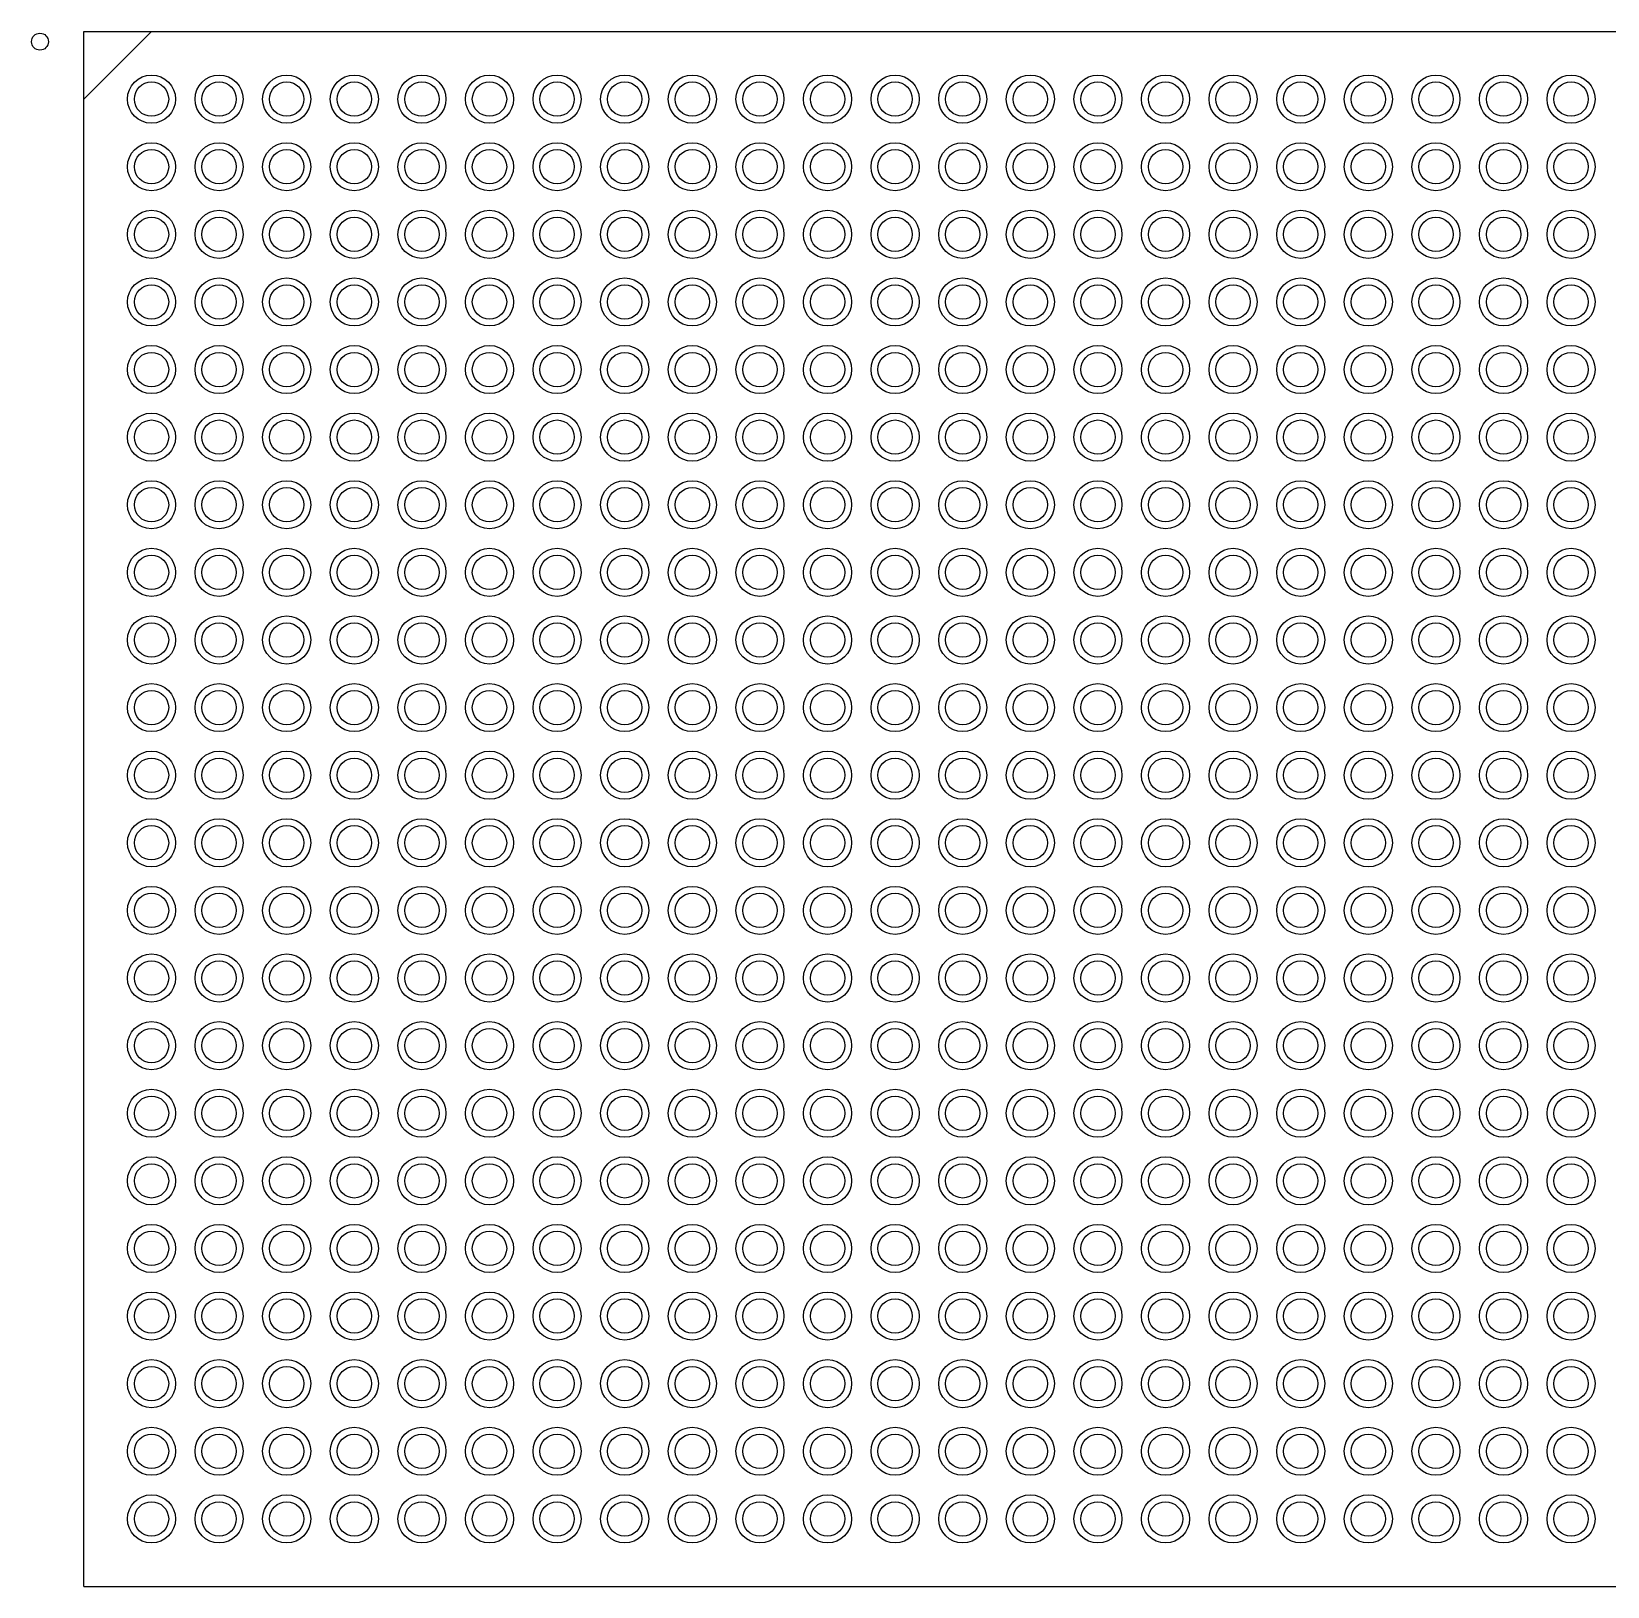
# Model space of a CAD drawing. Header units: millimetres. Extents: x -1 to 143, y -1 to 92.
# Drawn here: x 67.73 to 91.05, y 32.95 to 55.95 of the extents above; entities that cross this region are included whole.
import ezdxf

# ---------------------------------------------------------------- set-up
doc = ezdxf.new("R2010")
doc.units = ezdxf.units.MM
for name, color, linetype in [('TopLayer', 1, 'Continuous'), ('TopOverlay', 2, 'Continuous'), ('TopPaste', 8, 'Continuous'), ('TopSolder', 216, 'Continuous')]:
    doc.layers.add(name, color=color, linetype=linetype)

msp = doc.modelspace()

# ---------------------------------------------------------------- linework, layer by layer
at = {"layer": 'TopLayer'}
for centre in [(69.509894, 54.950106), (70.509892, 54.950106), (71.50989, 54.950106), (72.509888, 54.950106), (73.509886, 54.950106), (74.509884, 54.950106), (75.509882, 54.950106), (76.50988, 54.950106), (77.509878, 54.950106), (78.509876, 54.950106), (79.510128, 54.950106), (80.510126, 54.950106), (81.510124, 54.950106), (82.510122, 54.950106), (83.51012, 54.950106), (84.510118, 54.950106), (85.510116, 54.950106), (86.510114, 54.950106), (87.510112, 54.950106), (88.51011, 54.950106), (89.510108, 54.950106), (90.510106, 54.950106), (69.509894, 53.950108), (70.509892, 53.950108), (71.50989, 53.950108), (72.509888, 53.950108), (73.509886, 53.950108), (74.509884, 53.950108), (75.509882, 53.950108), (76.50988, 53.950108), (77.509878, 53.950108), (78.509876, 53.950108), (79.510128, 53.950108), (80.510126, 53.950108), (81.510124, 53.950108), (82.510122, 53.950108), (83.51012, 53.950108), (84.510118, 53.950108), (85.510116, 53.950108), (86.510114, 53.950108), (87.510112, 53.950108), (88.51011, 53.950108), (89.510108, 53.950108), (90.510106, 53.950108), (69.509894, 52.95011), (70.509892, 52.95011), (71.50989, 52.95011), (72.509888, 52.95011), (73.509886, 52.95011), (74.509884, 52.95011), (75.509882, 52.95011), (76.50988, 52.95011), (77.509878, 52.95011), (78.509876, 52.95011), (79.510128, 52.95011), (80.510126, 52.95011), (81.510124, 52.95011), (82.510122, 52.95011), (83.51012, 52.95011), (84.510118, 52.95011), (85.510116, 52.95011), (86.510114, 52.95011), (87.510112, 52.95011), (88.51011, 52.95011), (89.510108, 52.95011), (90.510106, 52.95011), (69.509894, 51.950112), (70.509892, 51.950112), (71.50989, 51.950112), (72.509888, 51.950112), (73.509886, 51.950112), (74.509884, 51.950112), (75.509882, 51.950112), (76.50988, 51.950112), (77.509878, 51.950112), (78.509876, 51.950112), (79.510128, 51.950112), (80.510126, 51.950112), (81.510124, 51.950112), (82.510122, 51.950112), (83.51012, 51.950112), (84.510118, 51.950112), (85.510116, 51.950112), (86.510114, 51.950112), (87.510112, 51.950112), (88.51011, 51.950112), (89.510108, 51.950112), (90.510106, 51.950112), (69.509894, 50.950114), (70.509892, 50.950114), (71.50989, 50.950114), (72.509888, 50.950114), (73.509886, 50.950114), (74.509884, 50.950114), (75.509882, 50.950114), (76.50988, 50.950114), (77.509878, 50.950114), (78.509876, 50.950114), (79.510128, 50.950114), (80.510126, 50.950114), (81.510124, 50.950114), (82.510122, 50.950114), (83.51012, 50.950114), (84.510118, 50.950114), (85.510116, 50.950114), (86.510114, 50.950114), (87.510112, 50.950114), (88.51011, 50.950114), (89.510108, 50.950114), (90.510106, 50.950114), (69.509894, 49.950116), (70.509892, 49.950116), (71.50989, 49.950116), (72.509888, 49.950116), (73.509886, 49.950116), (74.509884, 49.950116), (75.509882, 49.950116), (76.50988, 49.950116), (77.509878, 49.950116), (78.509876, 49.950116), (79.510128, 49.950116), (80.510126, 49.950116), (81.510124, 49.950116), (82.510122, 49.950116), (83.51012, 49.950116), (84.510118, 49.950116), (85.510116, 49.950116), (86.510114, 49.950116), (87.510112, 49.950116), (88.51011, 49.950116), (89.510108, 49.950116), (90.510106, 49.950116), (69.509894, 48.950118), (70.509892, 48.950118), (71.50989, 48.950118), (72.509888, 48.950118), (73.509886, 48.950118), (74.509884, 48.950118), (75.509882, 48.950118), (76.50988, 48.950118), (77.509878, 48.950118), (78.509876, 48.950118), (79.510128, 48.950118), (80.510126, 48.950118), (81.510124, 48.950118), (82.510122, 48.950118), (83.51012, 48.950118), (84.510118, 48.950118), (85.510116, 48.950118), (86.510114, 48.950118), (87.510112, 48.950118), (88.51011, 48.950118), (89.510108, 48.950118), (90.510106, 48.950118), (69.509894, 47.95012), (70.509892, 47.95012), (71.50989, 47.95012), (72.509888, 47.95012), (73.509886, 47.95012), (74.509884, 47.95012), (75.509882, 47.95012), (76.50988, 47.95012), (77.509878, 47.95012), (78.509876, 47.95012), (79.510128, 47.95012), (80.510126, 47.95012), (81.510124, 47.95012), (82.510122, 47.95012), (83.51012, 47.95012), (84.510118, 47.95012), (85.510116, 47.95012), (86.510114, 47.95012), (87.510112, 47.95012), (88.51011, 47.95012), (89.510108, 47.95012), (90.510106, 47.95012), (69.509894, 46.950122), (70.509892, 46.950122), (71.50989, 46.950122), (72.509888, 46.950122), (73.509886, 46.950122), (74.509884, 46.950122), (75.509882, 46.950122), (76.50988, 46.950122), (77.509878, 46.950122), (78.509876, 46.950122), (79.510128, 46.950122), (80.510126, 46.950122), (81.510124, 46.950122), (82.510122, 46.950122), (83.51012, 46.950122), (84.510118, 46.950122), (85.510116, 46.950122), (86.510114, 46.950122), (87.510112, 46.950122), (88.51011, 46.950122), (89.510108, 46.950122), (90.510106, 46.950122), (69.509894, 45.950124), (70.509892, 45.950124), (71.50989, 45.950124), (72.509888, 45.950124), (73.509886, 45.950124), (74.509884, 45.950124), (75.509882, 45.950124), (76.50988, 45.950124), (77.509878, 45.950124), (78.509876, 45.950124), (79.510128, 45.950124), (80.510126, 45.950124), (81.510124, 45.950124), (82.510122, 45.950124), (83.51012, 45.950124), (84.510118, 45.950124), (85.510116, 45.950124), (86.510114, 45.950124), (87.510112, 45.950124), (88.51011, 45.950124), (89.510108, 45.950124), (90.510106, 45.950124), (69.509894, 44.949872), (70.509892, 44.949872), (71.50989, 44.949872), (72.509888, 44.949872), (73.509886, 44.949872), (74.509884, 44.949872), (75.509882, 44.949872), (76.50988, 44.949872), (77.509878, 44.949872), (78.509876, 44.949872), (79.510128, 44.949872), (80.510126, 44.949872), (81.510124, 44.949872), (82.510122, 44.949872), (83.51012, 44.949872), (84.510118, 44.949872), (85.510116, 44.949872), (86.510114, 44.949872), (87.510112, 44.949872), (88.51011, 44.949872), (89.510108, 44.949872), (90.510106, 44.949872), (69.509894, 43.949874), (70.509892, 43.949874), (71.50989, 43.949874), (72.509888, 43.949874), (73.509886, 43.949874), (74.509884, 43.949874), (75.509882, 43.949874), (76.50988, 43.949874), (77.509878, 43.949874), (78.509876, 43.949874), (79.510128, 43.949874), (80.510126, 43.949874), (81.510124, 43.949874), (82.510122, 43.949874), (83.51012, 43.949874), (84.510118, 43.949874), (85.510116, 43.949874), (86.510114, 43.949874), (87.510112, 43.949874), (88.51011, 43.949874), (89.510108, 43.949874), (90.510106, 43.949874), (69.509894, 42.949876), (70.509892, 42.949876), (71.50989, 42.949876), (72.509888, 42.949876), (73.509886, 42.949876), (74.509884, 42.949876), (75.509882, 42.949876), (76.50988, 42.949876), (77.509878, 42.949876), (78.509876, 42.949876), (79.510128, 42.949876), (80.510126, 42.949876), (81.510124, 42.949876), (82.510122, 42.949876), (83.51012, 42.949876), (84.510118, 42.949876), (85.510116, 42.949876), (86.510114, 42.949876), (87.510112, 42.949876), (88.51011, 42.949876), (89.510108, 42.949876), (90.510106, 42.949876), (69.509894, 41.949878), (70.509892, 41.949878), (71.50989, 41.949878), (72.509888, 41.949878), (73.509886, 41.949878), (74.509884, 41.949878), (75.509882, 41.949878), (76.50988, 41.949878), (77.509878, 41.949878), (78.509876, 41.949878), (79.510128, 41.949878), (80.510126, 41.949878), (81.510124, 41.949878), (82.510122, 41.949878), (83.51012, 41.949878), (84.510118, 41.949878), (85.510116, 41.949878), (86.510114, 41.949878), (87.510112, 41.949878), (88.51011, 41.949878), (89.510108, 41.949878), (90.510106, 41.949878), (69.509894, 40.94988), (70.509892, 40.94988), (71.50989, 40.94988), (72.509888, 40.94988), (73.509886, 40.94988), (74.509884, 40.94988), (75.509882, 40.94988), (76.50988, 40.94988), (77.509878, 40.94988), (78.509876, 40.94988), (79.510128, 40.94988), (80.510126, 40.94988), (81.510124, 40.94988), (82.510122, 40.94988), (83.51012, 40.94988), (84.510118, 40.94988), (85.510116, 40.94988), (86.510114, 40.94988), (87.510112, 40.94988), (88.51011, 40.94988), (89.510108, 40.94988), (90.510106, 40.94988), (69.509894, 39.949882), (70.509892, 39.949882), (71.50989, 39.949882), (72.509888, 39.949882), (73.509886, 39.949882), (74.509884, 39.949882), (75.509882, 39.949882), (76.50988, 39.949882), (77.509878, 39.949882), (78.509876, 39.949882), (79.510128, 39.949882), (80.510126, 39.949882), (81.510124, 39.949882), (82.510122, 39.949882), (83.51012, 39.949882), (84.510118, 39.949882), (85.510116, 39.949882), (86.510114, 39.949882), (87.510112, 39.949882), (88.51011, 39.949882), (89.510108, 39.949882), (90.510106, 39.949882), (69.509894, 38.949884), (70.509892, 38.949884), (71.50989, 38.949884), (72.509888, 38.949884), (73.509886, 38.949884), (74.509884, 38.949884), (75.509882, 38.949884), (76.50988, 38.949884), (77.509878, 38.949884), (78.509876, 38.949884), (79.510128, 38.949884), (80.510126, 38.949884), (81.510124, 38.949884), (82.510122, 38.949884), (83.51012, 38.949884), (84.510118, 38.949884), (85.510116, 38.949884), (86.510114, 38.949884), (87.510112, 38.949884), (88.51011, 38.949884), (89.510108, 38.949884), (90.510106, 38.949884), (69.509894, 37.949886), (70.509892, 37.949886), (71.50989, 37.949886), (72.509888, 37.949886), (73.509886, 37.949886), (74.509884, 37.949886), (75.509882, 37.949886), (76.50988, 37.949886), (77.509878, 37.949886), (78.509876, 37.949886), (79.510128, 37.949886), (80.510126, 37.949886), (81.510124, 37.949886), (82.510122, 37.949886), (83.51012, 37.949886), (84.510118, 37.949886), (85.510116, 37.949886), (86.510114, 37.949886), (87.510112, 37.949886), (88.51011, 37.949886), (89.510108, 37.949886), (90.510106, 37.949886), (69.509894, 36.949888), (70.509892, 36.949888), (71.50989, 36.949888), (72.509888, 36.949888), (73.509886, 36.949888), (74.509884, 36.949888), (75.509882, 36.949888), (76.50988, 36.949888), (77.509878, 36.949888), (78.509876, 36.949888), (79.510128, 36.949888), (80.510126, 36.949888), (81.510124, 36.949888), (82.510122, 36.949888), (83.51012, 36.949888), (84.510118, 36.949888), (85.510116, 36.949888), (86.510114, 36.949888), (87.510112, 36.949888), (88.51011, 36.949888), (89.510108, 36.949888), (90.510106, 36.949888), (69.509894, 35.94989), (70.509892, 35.94989), (71.50989, 35.94989), (72.509888, 35.94989), (73.509886, 35.94989), (74.509884, 35.94989), (75.509882, 35.94989), (76.50988, 35.94989), (77.509878, 35.94989), (78.509876, 35.94989), (79.510128, 35.94989), (80.510126, 35.94989), (81.510124, 35.94989), (82.510122, 35.94989), (83.51012, 35.94989), (84.510118, 35.94989), (85.510116, 35.94989), (86.510114, 35.94989), (87.510112, 35.94989), (88.51011, 35.94989), (89.510108, 35.94989), (90.510106, 35.94989), (69.509894, 34.949892), (70.509892, 34.949892), (71.50989, 34.949892), (72.509888, 34.949892), (73.509886, 34.949892), (74.509884, 34.949892), (75.509882, 34.949892), (76.50988, 34.949892), (77.509878, 34.949892), (78.509876, 34.949892), (79.510128, 34.949892), (80.510126, 34.949892), (81.510124, 34.949892), (82.510122, 34.949892), (83.51012, 34.949892), (84.510118, 34.949892), (85.510116, 34.949892), (86.510114, 34.949892), (87.510112, 34.949892), (88.51011, 34.949892), (89.510108, 34.949892), (90.510106, 34.949892), (69.509894, 33.949894), (70.509892, 33.949894), (71.50989, 33.949894), (72.509888, 33.949894), (73.509886, 33.949894), (74.509884, 33.949894), (75.509882, 33.949894), (76.50988, 33.949894), (77.509878, 33.949894), (78.509876, 33.949894), (79.510128, 33.949894), (80.510126, 33.949894), (81.510124, 33.949894), (82.510122, 33.949894), (83.51012, 33.949894), (84.510118, 33.949894), (85.510116, 33.949894), (86.510114, 33.949894), (87.510112, 33.949894), (88.51011, 33.949894), (89.510108, 33.949894), (90.510106, 33.949894)]:
    msp.add_circle(centre, 0.254, dxfattribs=at)
at = {"layer": 'TopOverlay'}
for p, q in [((68.509896, 54.950106), (69.509894, 55.950104)), ((68.509896, 32.949896), (68.509896, 55.950104)), ((68.509896, 55.950104), (91.510104, 55.950104)), ((68.509896, 32.949896), (91.510104, 32.949896))]:
    msp.add_line(p, q, dxfattribs=at)
msp.add_circle((67.85991, 55.79999), 0.124968, dxfattribs=at)
at = {"layer": 'TopPaste'}
for centre in [(69.509894, 54.950106), (70.509892, 54.950106), (71.50989, 54.950106), (72.509888, 54.950106), (73.509886, 54.950106), (74.509884, 54.950106), (75.509882, 54.950106), (76.50988, 54.950106), (77.509878, 54.950106), (78.509876, 54.950106), (79.510128, 54.950106), (80.510126, 54.950106), (81.510124, 54.950106), (82.510122, 54.950106), (83.51012, 54.950106), (84.510118, 54.950106), (85.510116, 54.950106), (86.510114, 54.950106), (87.510112, 54.950106), (88.51011, 54.950106), (89.510108, 54.950106), (90.510106, 54.950106), (69.509894, 53.950108), (70.509892, 53.950108), (71.50989, 53.950108), (72.509888, 53.950108), (73.509886, 53.950108), (74.509884, 53.950108), (75.509882, 53.950108), (76.50988, 53.950108), (77.509878, 53.950108), (78.509876, 53.950108), (79.510128, 53.950108), (80.510126, 53.950108), (81.510124, 53.950108), (82.510122, 53.950108), (83.51012, 53.950108), (84.510118, 53.950108), (85.510116, 53.950108), (86.510114, 53.950108), (87.510112, 53.950108), (88.51011, 53.950108), (89.510108, 53.950108), (90.510106, 53.950108), (69.509894, 52.95011), (70.509892, 52.95011), (71.50989, 52.95011), (72.509888, 52.95011), (73.509886, 52.95011), (74.509884, 52.95011), (75.509882, 52.95011), (76.50988, 52.95011), (77.509878, 52.95011), (78.509876, 52.95011), (79.510128, 52.95011), (80.510126, 52.95011), (81.510124, 52.95011), (82.510122, 52.95011), (83.51012, 52.95011), (84.510118, 52.95011), (85.510116, 52.95011), (86.510114, 52.95011), (87.510112, 52.95011), (88.51011, 52.95011), (89.510108, 52.95011), (90.510106, 52.95011), (69.509894, 51.950112), (70.509892, 51.950112), (71.50989, 51.950112), (72.509888, 51.950112), (73.509886, 51.950112), (74.509884, 51.950112), (75.509882, 51.950112), (76.50988, 51.950112), (77.509878, 51.950112), (78.509876, 51.950112), (79.510128, 51.950112), (80.510126, 51.950112), (81.510124, 51.950112), (82.510122, 51.950112), (83.51012, 51.950112), (84.510118, 51.950112), (85.510116, 51.950112), (86.510114, 51.950112), (87.510112, 51.950112), (88.51011, 51.950112), (89.510108, 51.950112), (90.510106, 51.950112), (69.509894, 50.950114), (70.509892, 50.950114), (71.50989, 50.950114), (72.509888, 50.950114), (73.509886, 50.950114), (74.509884, 50.950114), (75.509882, 50.950114), (76.50988, 50.950114), (77.509878, 50.950114), (78.509876, 50.950114), (79.510128, 50.950114), (80.510126, 50.950114), (81.510124, 50.950114), (82.510122, 50.950114), (83.51012, 50.950114), (84.510118, 50.950114), (85.510116, 50.950114), (86.510114, 50.950114), (87.510112, 50.950114), (88.51011, 50.950114), (89.510108, 50.950114), (90.510106, 50.950114), (69.509894, 49.950116), (70.509892, 49.950116), (71.50989, 49.950116), (72.509888, 49.950116), (73.509886, 49.950116), (74.509884, 49.950116), (75.509882, 49.950116), (76.50988, 49.950116), (77.509878, 49.950116), (78.509876, 49.950116), (79.510128, 49.950116), (80.510126, 49.950116), (81.510124, 49.950116), (82.510122, 49.950116), (83.51012, 49.950116), (84.510118, 49.950116), (85.510116, 49.950116), (86.510114, 49.950116), (87.510112, 49.950116), (88.51011, 49.950116), (89.510108, 49.950116), (90.510106, 49.950116), (69.509894, 48.950118), (70.509892, 48.950118), (71.50989, 48.950118), (72.509888, 48.950118), (73.509886, 48.950118), (74.509884, 48.950118), (75.509882, 48.950118), (76.50988, 48.950118), (77.509878, 48.950118), (78.509876, 48.950118), (79.510128, 48.950118), (80.510126, 48.950118), (81.510124, 48.950118), (82.510122, 48.950118), (83.51012, 48.950118), (84.510118, 48.950118), (85.510116, 48.950118), (86.510114, 48.950118), (87.510112, 48.950118), (88.51011, 48.950118), (89.510108, 48.950118), (90.510106, 48.950118), (69.509894, 47.95012), (70.509892, 47.95012), (71.50989, 47.95012), (72.509888, 47.95012), (73.509886, 47.95012), (74.509884, 47.95012), (75.509882, 47.95012), (76.50988, 47.95012), (77.509878, 47.95012), (78.509876, 47.95012), (79.510128, 47.95012), (80.510126, 47.95012), (81.510124, 47.95012), (82.510122, 47.95012), (83.51012, 47.95012), (84.510118, 47.95012), (85.510116, 47.95012), (86.510114, 47.95012), (87.510112, 47.95012), (88.51011, 47.95012), (89.510108, 47.95012), (90.510106, 47.95012), (69.509894, 46.950122), (70.509892, 46.950122), (71.50989, 46.950122), (72.509888, 46.950122), (73.509886, 46.950122), (74.509884, 46.950122), (75.509882, 46.950122), (76.50988, 46.950122), (77.509878, 46.950122), (78.509876, 46.950122), (79.510128, 46.950122), (80.510126, 46.950122), (81.510124, 46.950122), (82.510122, 46.950122), (83.51012, 46.950122), (84.510118, 46.950122), (85.510116, 46.950122), (86.510114, 46.950122), (87.510112, 46.950122), (88.51011, 46.950122), (89.510108, 46.950122), (90.510106, 46.950122), (69.509894, 45.950124), (70.509892, 45.950124), (71.50989, 45.950124), (72.509888, 45.950124), (73.509886, 45.950124), (74.509884, 45.950124), (75.509882, 45.950124), (76.50988, 45.950124), (77.509878, 45.950124), (78.509876, 45.950124), (79.510128, 45.950124), (80.510126, 45.950124), (81.510124, 45.950124), (82.510122, 45.950124), (83.51012, 45.950124), (84.510118, 45.950124), (85.510116, 45.950124), (86.510114, 45.950124), (87.510112, 45.950124), (88.51011, 45.950124), (89.510108, 45.950124), (90.510106, 45.950124), (69.509894, 44.949872), (70.509892, 44.949872), (71.50989, 44.949872), (72.509888, 44.949872), (73.509886, 44.949872), (74.509884, 44.949872), (75.509882, 44.949872), (76.50988, 44.949872), (77.509878, 44.949872), (78.509876, 44.949872), (79.510128, 44.949872), (80.510126, 44.949872), (81.510124, 44.949872), (82.510122, 44.949872), (83.51012, 44.949872), (84.510118, 44.949872), (85.510116, 44.949872), (86.510114, 44.949872), (87.510112, 44.949872), (88.51011, 44.949872), (89.510108, 44.949872), (90.510106, 44.949872), (69.509894, 43.949874), (70.509892, 43.949874), (71.50989, 43.949874), (72.509888, 43.949874), (73.509886, 43.949874), (74.509884, 43.949874), (75.509882, 43.949874), (76.50988, 43.949874), (77.509878, 43.949874), (78.509876, 43.949874), (79.510128, 43.949874), (80.510126, 43.949874), (81.510124, 43.949874), (82.510122, 43.949874), (83.51012, 43.949874), (84.510118, 43.949874), (85.510116, 43.949874), (86.510114, 43.949874), (87.510112, 43.949874), (88.51011, 43.949874), (89.510108, 43.949874), (90.510106, 43.949874), (69.509894, 42.949876), (70.509892, 42.949876), (71.50989, 42.949876), (72.509888, 42.949876), (73.509886, 42.949876), (74.509884, 42.949876), (75.509882, 42.949876), (76.50988, 42.949876), (77.509878, 42.949876), (78.509876, 42.949876), (79.510128, 42.949876), (80.510126, 42.949876), (81.510124, 42.949876), (82.510122, 42.949876), (83.51012, 42.949876), (84.510118, 42.949876), (85.510116, 42.949876), (86.510114, 42.949876), (87.510112, 42.949876), (88.51011, 42.949876), (89.510108, 42.949876), (90.510106, 42.949876), (69.509894, 41.949878), (70.509892, 41.949878), (71.50989, 41.949878), (72.509888, 41.949878), (73.509886, 41.949878), (74.509884, 41.949878), (75.509882, 41.949878), (76.50988, 41.949878), (77.509878, 41.949878), (78.509876, 41.949878), (79.510128, 41.949878), (80.510126, 41.949878), (81.510124, 41.949878), (82.510122, 41.949878), (83.51012, 41.949878), (84.510118, 41.949878), (85.510116, 41.949878), (86.510114, 41.949878), (87.510112, 41.949878), (88.51011, 41.949878), (89.510108, 41.949878), (90.510106, 41.949878), (69.509894, 40.94988), (70.509892, 40.94988), (71.50989, 40.94988), (72.509888, 40.94988), (73.509886, 40.94988), (74.509884, 40.94988), (75.509882, 40.94988), (76.50988, 40.94988), (77.509878, 40.94988), (78.509876, 40.94988), (79.510128, 40.94988), (80.510126, 40.94988), (81.510124, 40.94988), (82.510122, 40.94988), (83.51012, 40.94988), (84.510118, 40.94988), (85.510116, 40.94988), (86.510114, 40.94988), (87.510112, 40.94988), (88.51011, 40.94988), (89.510108, 40.94988), (90.510106, 40.94988), (69.509894, 39.949882), (70.509892, 39.949882), (71.50989, 39.949882), (72.509888, 39.949882), (73.509886, 39.949882), (74.509884, 39.949882), (75.509882, 39.949882), (76.50988, 39.949882), (77.509878, 39.949882), (78.509876, 39.949882), (79.510128, 39.949882), (80.510126, 39.949882), (81.510124, 39.949882), (82.510122, 39.949882), (83.51012, 39.949882), (84.510118, 39.949882), (85.510116, 39.949882), (86.510114, 39.949882), (87.510112, 39.949882), (88.51011, 39.949882), (89.510108, 39.949882), (90.510106, 39.949882), (69.509894, 38.949884), (70.509892, 38.949884), (71.50989, 38.949884), (72.509888, 38.949884), (73.509886, 38.949884), (74.509884, 38.949884), (75.509882, 38.949884), (76.50988, 38.949884), (77.509878, 38.949884), (78.509876, 38.949884), (79.510128, 38.949884), (80.510126, 38.949884), (81.510124, 38.949884), (82.510122, 38.949884), (83.51012, 38.949884), (84.510118, 38.949884), (85.510116, 38.949884), (86.510114, 38.949884), (87.510112, 38.949884), (88.51011, 38.949884), (89.510108, 38.949884), (90.510106, 38.949884), (69.509894, 37.949886), (70.509892, 37.949886), (71.50989, 37.949886), (72.509888, 37.949886), (73.509886, 37.949886), (74.509884, 37.949886), (75.509882, 37.949886), (76.50988, 37.949886), (77.509878, 37.949886), (78.509876, 37.949886), (79.510128, 37.949886), (80.510126, 37.949886), (81.510124, 37.949886), (82.510122, 37.949886), (83.51012, 37.949886), (84.510118, 37.949886), (85.510116, 37.949886), (86.510114, 37.949886), (87.510112, 37.949886), (88.51011, 37.949886), (89.510108, 37.949886), (90.510106, 37.949886), (69.509894, 36.949888), (70.509892, 36.949888), (71.50989, 36.949888), (72.509888, 36.949888), (73.509886, 36.949888), (74.509884, 36.949888), (75.509882, 36.949888), (76.50988, 36.949888), (77.509878, 36.949888), (78.509876, 36.949888), (79.510128, 36.949888), (80.510126, 36.949888), (81.510124, 36.949888), (82.510122, 36.949888), (83.51012, 36.949888), (84.510118, 36.949888), (85.510116, 36.949888), (86.510114, 36.949888), (87.510112, 36.949888), (88.51011, 36.949888), (89.510108, 36.949888), (90.510106, 36.949888), (69.509894, 35.94989), (70.509892, 35.94989), (71.50989, 35.94989), (72.509888, 35.94989), (73.509886, 35.94989), (74.509884, 35.94989), (75.509882, 35.94989), (76.50988, 35.94989), (77.509878, 35.94989), (78.509876, 35.94989), (79.510128, 35.94989), (80.510126, 35.94989), (81.510124, 35.94989), (82.510122, 35.94989), (83.51012, 35.94989), (84.510118, 35.94989), (85.510116, 35.94989), (86.510114, 35.94989), (87.510112, 35.94989), (88.51011, 35.94989), (89.510108, 35.94989), (90.510106, 35.94989), (69.509894, 34.949892), (70.509892, 34.949892), (71.50989, 34.949892), (72.509888, 34.949892), (73.509886, 34.949892), (74.509884, 34.949892), (75.509882, 34.949892), (76.50988, 34.949892), (77.509878, 34.949892), (78.509876, 34.949892), (79.510128, 34.949892), (80.510126, 34.949892), (81.510124, 34.949892), (82.510122, 34.949892), (83.51012, 34.949892), (84.510118, 34.949892), (85.510116, 34.949892), (86.510114, 34.949892), (87.510112, 34.949892), (88.51011, 34.949892), (89.510108, 34.949892), (90.510106, 34.949892), (69.509894, 33.949894), (70.509892, 33.949894), (71.50989, 33.949894), (72.509888, 33.949894), (73.509886, 33.949894), (74.509884, 33.949894), (75.509882, 33.949894), (76.50988, 33.949894), (77.509878, 33.949894), (78.509876, 33.949894), (79.510128, 33.949894), (80.510126, 33.949894), (81.510124, 33.949894), (82.510122, 33.949894), (83.51012, 33.949894), (84.510118, 33.949894), (85.510116, 33.949894), (86.510114, 33.949894), (87.510112, 33.949894), (88.51011, 33.949894), (89.510108, 33.949894), (90.510106, 33.949894)]:
    msp.add_circle(centre, 0.254, dxfattribs=at)
at = {"layer": 'TopSolder'}
for centre in [(69.509894, 54.950106), (70.509892, 54.950106), (71.50989, 54.950106), (72.509888, 54.950106), (73.509886, 54.950106), (74.509884, 54.950106), (75.509882, 54.950106), (76.50988, 54.950106), (77.509878, 54.950106), (78.509876, 54.950106), (79.510128, 54.950106), (80.510126, 54.950106), (81.510124, 54.950106), (82.510122, 54.950106), (83.51012, 54.950106), (84.510118, 54.950106), (85.510116, 54.950106), (86.510114, 54.950106), (87.510112, 54.950106), (88.51011, 54.950106), (89.510108, 54.950106), (90.510106, 54.950106), (69.509894, 53.950108), (70.509892, 53.950108), (71.50989, 53.950108), (72.509888, 53.950108), (73.509886, 53.950108), (74.509884, 53.950108), (75.509882, 53.950108), (76.50988, 53.950108), (77.509878, 53.950108), (78.509876, 53.950108), (79.510128, 53.950108), (80.510126, 53.950108), (81.510124, 53.950108), (82.510122, 53.950108), (83.51012, 53.950108), (84.510118, 53.950108), (85.510116, 53.950108), (86.510114, 53.950108), (87.510112, 53.950108), (88.51011, 53.950108), (89.510108, 53.950108), (90.510106, 53.950108), (69.509894, 52.95011), (70.509892, 52.95011), (71.50989, 52.95011), (72.509888, 52.95011), (73.509886, 52.95011), (74.509884, 52.95011), (75.509882, 52.95011), (76.50988, 52.95011), (77.509878, 52.95011), (78.509876, 52.95011), (79.510128, 52.95011), (80.510126, 52.95011), (81.510124, 52.95011), (82.510122, 52.95011), (83.51012, 52.95011), (84.510118, 52.95011), (85.510116, 52.95011), (86.510114, 52.95011), (87.510112, 52.95011), (88.51011, 52.95011), (89.510108, 52.95011), (90.510106, 52.95011), (69.509894, 51.950112), (70.509892, 51.950112), (71.50989, 51.950112), (72.509888, 51.950112), (73.509886, 51.950112), (74.509884, 51.950112), (75.509882, 51.950112), (76.50988, 51.950112), (77.509878, 51.950112), (78.509876, 51.950112), (79.510128, 51.950112), (80.510126, 51.950112), (81.510124, 51.950112), (82.510122, 51.950112), (83.51012, 51.950112), (84.510118, 51.950112), (85.510116, 51.950112), (86.510114, 51.950112), (87.510112, 51.950112), (88.51011, 51.950112), (89.510108, 51.950112), (90.510106, 51.950112), (69.509894, 50.950114), (70.509892, 50.950114), (71.50989, 50.950114), (72.509888, 50.950114), (73.509886, 50.950114), (74.509884, 50.950114), (75.509882, 50.950114), (76.50988, 50.950114), (77.509878, 50.950114), (78.509876, 50.950114), (79.510128, 50.950114), (80.510126, 50.950114), (81.510124, 50.950114), (82.510122, 50.950114), (83.51012, 50.950114), (84.510118, 50.950114), (85.510116, 50.950114), (86.510114, 50.950114), (87.510112, 50.950114), (88.51011, 50.950114), (89.510108, 50.950114), (90.510106, 50.950114), (69.509894, 49.950116), (70.509892, 49.950116), (71.50989, 49.950116), (72.509888, 49.950116), (73.509886, 49.950116), (74.509884, 49.950116), (75.509882, 49.950116), (76.50988, 49.950116), (77.509878, 49.950116), (78.509876, 49.950116), (79.510128, 49.950116), (80.510126, 49.950116), (81.510124, 49.950116), (82.510122, 49.950116), (83.51012, 49.950116), (84.510118, 49.950116), (85.510116, 49.950116), (86.510114, 49.950116), (87.510112, 49.950116), (88.51011, 49.950116), (89.510108, 49.950116), (90.510106, 49.950116), (69.509894, 48.950118), (70.509892, 48.950118), (71.50989, 48.950118), (72.509888, 48.950118), (73.509886, 48.950118), (74.509884, 48.950118), (75.509882, 48.950118), (76.50988, 48.950118), (77.509878, 48.950118), (78.509876, 48.950118), (79.510128, 48.950118), (80.510126, 48.950118), (81.510124, 48.950118), (82.510122, 48.950118), (83.51012, 48.950118), (84.510118, 48.950118), (85.510116, 48.950118), (86.510114, 48.950118), (87.510112, 48.950118), (88.51011, 48.950118), (89.510108, 48.950118), (90.510106, 48.950118), (69.509894, 47.95012), (70.509892, 47.95012), (71.50989, 47.95012), (72.509888, 47.95012), (73.509886, 47.95012), (74.509884, 47.95012), (75.509882, 47.95012), (76.50988, 47.95012), (77.509878, 47.95012), (78.509876, 47.95012), (79.510128, 47.95012), (80.510126, 47.95012), (81.510124, 47.95012), (82.510122, 47.95012), (83.51012, 47.95012), (84.510118, 47.95012), (85.510116, 47.95012), (86.510114, 47.95012), (87.510112, 47.95012), (88.51011, 47.95012), (89.510108, 47.95012), (90.510106, 47.95012), (69.509894, 46.950122), (70.509892, 46.950122), (71.50989, 46.950122), (72.509888, 46.950122), (73.509886, 46.950122), (74.509884, 46.950122), (75.509882, 46.950122), (76.50988, 46.950122), (77.509878, 46.950122), (78.509876, 46.950122), (79.510128, 46.950122), (80.510126, 46.950122), (81.510124, 46.950122), (82.510122, 46.950122), (83.51012, 46.950122), (84.510118, 46.950122), (85.510116, 46.950122), (86.510114, 46.950122), (87.510112, 46.950122), (88.51011, 46.950122), (89.510108, 46.950122), (90.510106, 46.950122), (69.509894, 45.950124), (70.509892, 45.950124), (71.50989, 45.950124), (72.509888, 45.950124), (73.509886, 45.950124), (74.509884, 45.950124), (75.509882, 45.950124), (76.50988, 45.950124), (77.509878, 45.950124), (78.509876, 45.950124), (79.510128, 45.950124), (80.510126, 45.950124), (81.510124, 45.950124), (82.510122, 45.950124), (83.51012, 45.950124), (84.510118, 45.950124), (85.510116, 45.950124), (86.510114, 45.950124), (87.510112, 45.950124), (88.51011, 45.950124), (89.510108, 45.950124), (90.510106, 45.950124), (69.509894, 44.949872), (70.509892, 44.949872), (71.50989, 44.949872), (72.509888, 44.949872), (73.509886, 44.949872), (74.509884, 44.949872), (75.509882, 44.949872), (76.50988, 44.949872), (77.509878, 44.949872), (78.509876, 44.949872), (79.510128, 44.949872), (80.510126, 44.949872), (81.510124, 44.949872), (82.510122, 44.949872), (83.51012, 44.949872), (84.510118, 44.949872), (85.510116, 44.949872), (86.510114, 44.949872), (87.510112, 44.949872), (88.51011, 44.949872), (89.510108, 44.949872), (90.510106, 44.949872), (69.509894, 43.949874), (70.509892, 43.949874), (71.50989, 43.949874), (72.509888, 43.949874), (73.509886, 43.949874), (74.509884, 43.949874), (75.509882, 43.949874), (76.50988, 43.949874), (77.509878, 43.949874), (78.509876, 43.949874), (79.510128, 43.949874), (80.510126, 43.949874), (81.510124, 43.949874), (82.510122, 43.949874), (83.51012, 43.949874), (84.510118, 43.949874), (85.510116, 43.949874), (86.510114, 43.949874), (87.510112, 43.949874), (88.51011, 43.949874), (89.510108, 43.949874), (90.510106, 43.949874), (69.509894, 42.949876), (70.509892, 42.949876), (71.50989, 42.949876), (72.509888, 42.949876), (73.509886, 42.949876), (74.509884, 42.949876), (75.509882, 42.949876), (76.50988, 42.949876), (77.509878, 42.949876), (78.509876, 42.949876), (79.510128, 42.949876), (80.510126, 42.949876), (81.510124, 42.949876), (82.510122, 42.949876), (83.51012, 42.949876), (84.510118, 42.949876), (85.510116, 42.949876), (86.510114, 42.949876), (87.510112, 42.949876), (88.51011, 42.949876), (89.510108, 42.949876), (90.510106, 42.949876), (69.509894, 41.949878), (70.509892, 41.949878), (71.50989, 41.949878), (72.509888, 41.949878), (73.509886, 41.949878), (74.509884, 41.949878), (75.509882, 41.949878), (76.50988, 41.949878), (77.509878, 41.949878), (78.509876, 41.949878), (79.510128, 41.949878), (80.510126, 41.949878), (81.510124, 41.949878), (82.510122, 41.949878), (83.51012, 41.949878), (84.510118, 41.949878), (85.510116, 41.949878), (86.510114, 41.949878), (87.510112, 41.949878), (88.51011, 41.949878), (89.510108, 41.949878), (90.510106, 41.949878), (69.509894, 40.94988), (70.509892, 40.94988), (71.50989, 40.94988), (72.509888, 40.94988), (73.509886, 40.94988), (74.509884, 40.94988), (75.509882, 40.94988), (76.50988, 40.94988), (77.509878, 40.94988), (78.509876, 40.94988), (79.510128, 40.94988), (80.510126, 40.94988), (81.510124, 40.94988), (82.510122, 40.94988), (83.51012, 40.94988), (84.510118, 40.94988), (85.510116, 40.94988), (86.510114, 40.94988), (87.510112, 40.94988), (88.51011, 40.94988), (89.510108, 40.94988), (90.510106, 40.94988), (69.509894, 39.949882), (70.509892, 39.949882), (71.50989, 39.949882), (72.509888, 39.949882), (73.509886, 39.949882), (74.509884, 39.949882), (75.509882, 39.949882), (76.50988, 39.949882), (77.509878, 39.949882), (78.509876, 39.949882), (79.510128, 39.949882), (80.510126, 39.949882), (81.510124, 39.949882), (82.510122, 39.949882), (83.51012, 39.949882), (84.510118, 39.949882), (85.510116, 39.949882), (86.510114, 39.949882), (87.510112, 39.949882), (88.51011, 39.949882), (89.510108, 39.949882), (90.510106, 39.949882), (69.509894, 38.949884), (70.509892, 38.949884), (71.50989, 38.949884), (72.509888, 38.949884), (73.509886, 38.949884), (74.509884, 38.949884), (75.509882, 38.949884), (76.50988, 38.949884), (77.509878, 38.949884), (78.509876, 38.949884), (79.510128, 38.949884), (80.510126, 38.949884), (81.510124, 38.949884), (82.510122, 38.949884), (83.51012, 38.949884), (84.510118, 38.949884), (85.510116, 38.949884), (86.510114, 38.949884), (87.510112, 38.949884), (88.51011, 38.949884), (89.510108, 38.949884), (90.510106, 38.949884), (69.509894, 37.949886), (70.509892, 37.949886), (71.50989, 37.949886), (72.509888, 37.949886), (73.509886, 37.949886), (74.509884, 37.949886), (75.509882, 37.949886), (76.50988, 37.949886), (77.509878, 37.949886), (78.509876, 37.949886), (79.510128, 37.949886), (80.510126, 37.949886), (81.510124, 37.949886), (82.510122, 37.949886), (83.51012, 37.949886), (84.510118, 37.949886), (85.510116, 37.949886), (86.510114, 37.949886), (87.510112, 37.949886), (88.51011, 37.949886), (89.510108, 37.949886), (90.510106, 37.949886), (69.509894, 36.949888), (70.509892, 36.949888), (71.50989, 36.949888), (72.509888, 36.949888), (73.509886, 36.949888), (74.509884, 36.949888), (75.509882, 36.949888), (76.50988, 36.949888), (77.509878, 36.949888), (78.509876, 36.949888), (79.510128, 36.949888), (80.510126, 36.949888), (81.510124, 36.949888), (82.510122, 36.949888), (83.51012, 36.949888), (84.510118, 36.949888), (85.510116, 36.949888), (86.510114, 36.949888), (87.510112, 36.949888), (88.51011, 36.949888), (89.510108, 36.949888), (90.510106, 36.949888), (69.509894, 35.94989), (70.509892, 35.94989), (71.50989, 35.94989), (72.509888, 35.94989), (73.509886, 35.94989), (74.509884, 35.94989), (75.509882, 35.94989), (76.50988, 35.94989), (77.509878, 35.94989), (78.509876, 35.94989), (79.510128, 35.94989), (80.510126, 35.94989), (81.510124, 35.94989), (82.510122, 35.94989), (83.51012, 35.94989), (84.510118, 35.94989), (85.510116, 35.94989), (86.510114, 35.94989), (87.510112, 35.94989), (88.51011, 35.94989), (89.510108, 35.94989), (90.510106, 35.94989), (69.509894, 34.949892), (70.509892, 34.949892), (71.50989, 34.949892), (72.509888, 34.949892), (73.509886, 34.949892), (74.509884, 34.949892), (75.509882, 34.949892), (76.50988, 34.949892), (77.509878, 34.949892), (78.509876, 34.949892), (79.510128, 34.949892), (80.510126, 34.949892), (81.510124, 34.949892), (82.510122, 34.949892), (83.51012, 34.949892), (84.510118, 34.949892), (85.510116, 34.949892), (86.510114, 34.949892), (87.510112, 34.949892), (88.51011, 34.949892), (89.510108, 34.949892), (90.510106, 34.949892), (69.509894, 33.949894), (70.509892, 33.949894), (71.50989, 33.949894), (72.509888, 33.949894), (73.509886, 33.949894), (74.509884, 33.949894), (75.509882, 33.949894), (76.50988, 33.949894), (77.509878, 33.949894), (78.509876, 33.949894), (79.510128, 33.949894), (80.510126, 33.949894), (81.510124, 33.949894), (82.510122, 33.949894), (83.51012, 33.949894), (84.510118, 33.949894), (85.510116, 33.949894), (86.510114, 33.949894), (87.510112, 33.949894), (88.51011, 33.949894), (89.510108, 33.949894), (90.510106, 33.949894)]:
    msp.add_circle(centre, 0.3556, dxfattribs=at)

doc.saveas('drawing.dxf')
